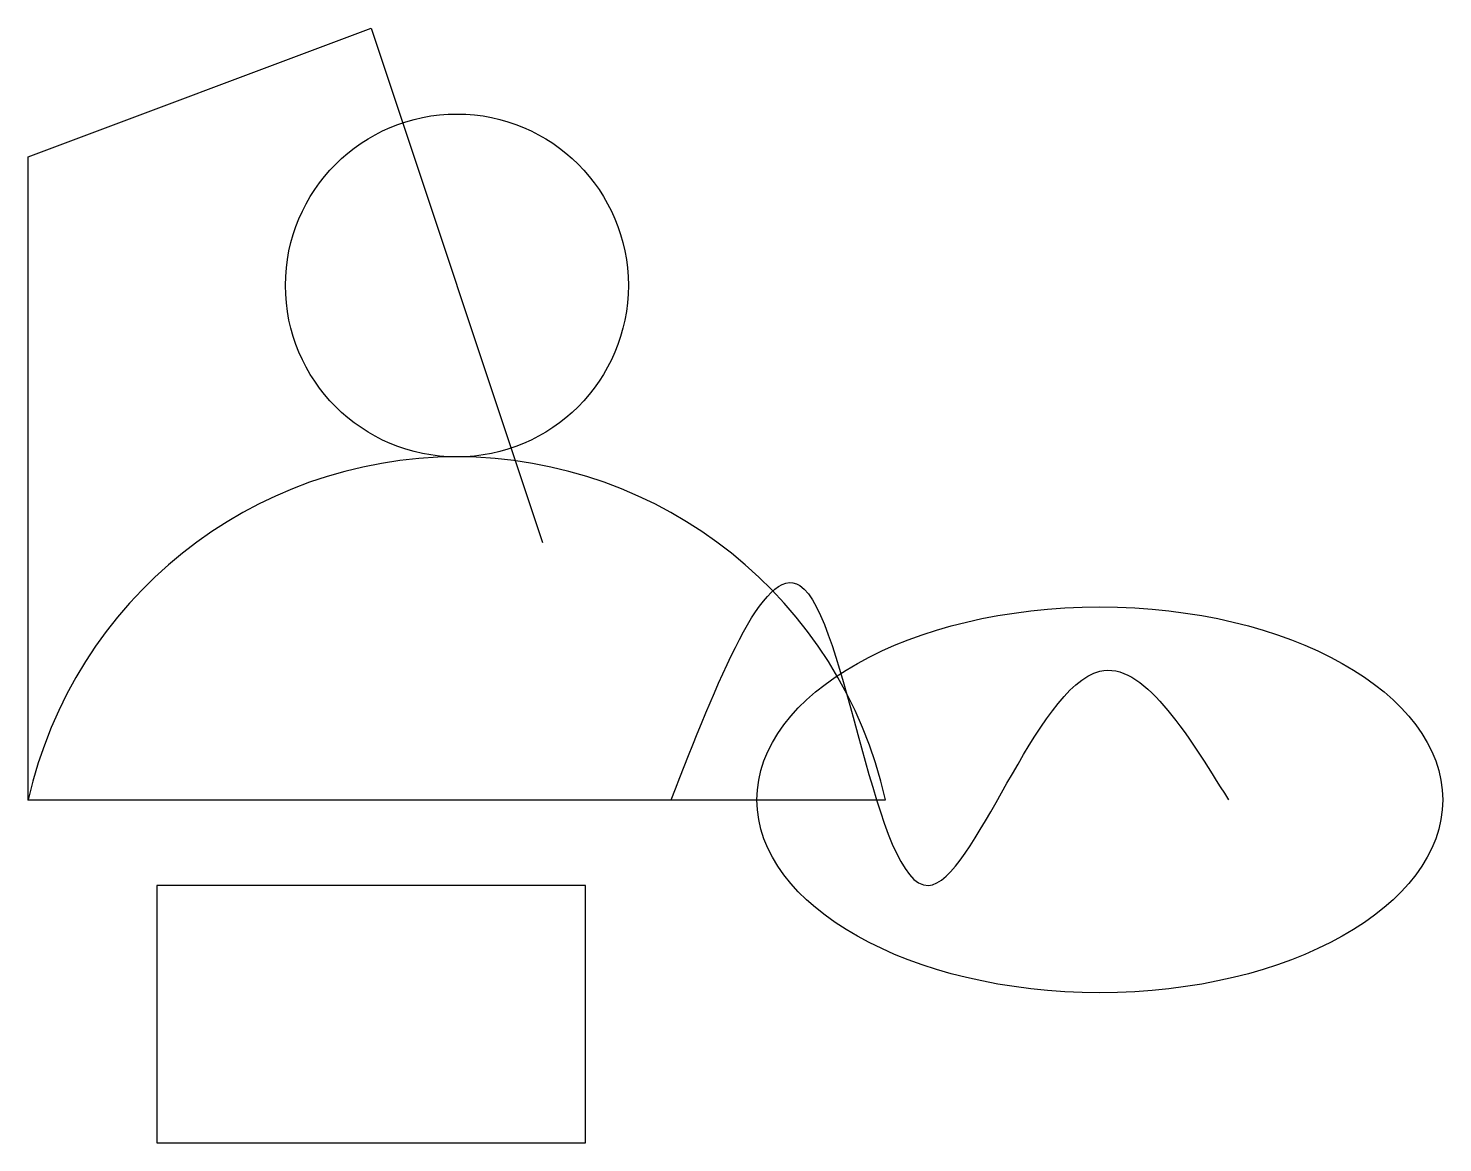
# Model space of a CAD drawing. Header units: millimetres. Extents: x 0 to 3300, y -800 to 1800.
import ezdxf

# ---------------------------------------------------------------- set-up
doc = ezdxf.new("R2010")
doc.units = ezdxf.units.MM

msp = doc.modelspace()

# ---------------------------------------------------------------- linework, layer by layer
msp.add_line((0, 0), (2000, 0))
msp.add_lwpolyline([(0, 0), (0, 1500), (800, 1800), (1200, 600)])
msp.add_lwpolyline([(300, -800), (1300, -800), (1300, -200), (300, -200)], close=True)
msp.add_circle((1000, 1200), 400)
msp.add_arc((1000, -225), 1025, 12.6804, 167.3196)
msp.add_ellipse((2500, 0), major_axis=(-800, 0), ratio=0.5625)
msp.add_spline([(1500, 0), (1800, 500), (2100, -200), (2500, 300), (2800, 0)], degree=3)
msp.add_point((0, 0))

doc.saveas('drawing.dxf')
